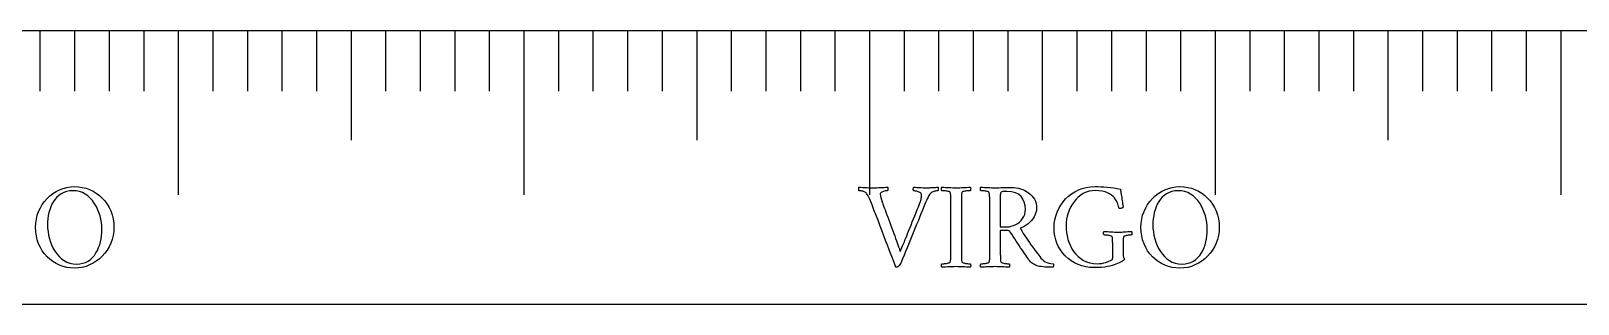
# Model space of a CAD drawing. Header units: millimetres. Extents: x 0 to 542, y 0 to 12.
# Drawn here: x 204.5 to 271.9, y 0 to 11.9 of the extents above; entities that cross this region are included whole.
import ezdxf

# ---------------------------------------------------------------- set-up
doc = ezdxf.new("R2010")
doc.units = ezdxf.units.MM
for name, color, linetype in [('CUT_OUTER', 1, 'Continuous'), ('ENGRAVE', 7, 'Continuous'), ('ENGRAVE_FINE', 8, 'Continuous'), ('TEXT', 5, 'Continuous')]:
    doc.layers.add(name, color=color, linetype=linetype)

msp = doc.modelspace()

# ---------------------------------------------------------------- linework, layer by layer
at = {"layer": 'CUT_OUTER'}
msp.add_lwpolyline([(0, 0), (542.2389, 0), (542.2389, 11.9), (0, 11.9)], close=True, dxfattribs=at)
at = {"layer": 'ENGRAVE'}
for points in [[(210.8707, 11.9), (210.8707, 4.76)], [(218.4018, 11.9), (218.4018, 7.14)], [(225.9329, 11.9), (225.9329, 4.76)], [(233.464, 11.9), (233.464, 7.14)], [(240.9951, 11.9), (240.9951, 4.76)], [(248.5262, 11.9), (248.5262, 7.14)], [(256.0573, 11.9), (256.0573, 4.76)], [(263.5884, 11.9), (263.5884, 7.14)], [(271.1194, 11.9), (271.1194, 4.76)]]:
    msp.add_lwpolyline(points, dxfattribs=at)
at = {"layer": 'ENGRAVE_FINE'}
for points in [[(204.8458, 11.9), (204.8458, 9.282)], [(206.352, 11.9), (206.352, 9.282)], [(207.8582, 11.9), (207.8582, 9.282)], [(209.3645, 11.9), (209.3645, 9.282)], [(212.3769, 11.9), (212.3769, 9.282)], [(213.8831, 11.9), (213.8831, 9.282)], [(215.3893, 11.9), (215.3893, 9.282)], [(216.8956, 11.9), (216.8956, 9.282)], [(219.908, 11.9), (219.908, 9.282)], [(221.4142, 11.9), (221.4142, 9.282)], [(222.9204, 11.9), (222.9204, 9.282)], [(224.4267, 11.9), (224.4267, 9.282)], [(227.4391, 11.9), (227.4391, 9.282)], [(228.9453, 11.9), (228.9453, 9.282)], [(230.4515, 11.9), (230.4515, 9.282)], [(231.9577, 11.9), (231.9577, 9.282)], [(234.9702, 11.9), (234.9702, 9.282)], [(236.4764, 11.9), (236.4764, 9.282)], [(237.9826, 11.9), (237.9826, 9.282)], [(239.4888, 11.9), (239.4888, 9.282)], [(242.5013, 11.9), (242.5013, 9.282)], [(244.0075, 11.9), (244.0075, 9.282)], [(245.5137, 11.9), (245.5137, 9.282)], [(247.0199, 11.9), (247.0199, 9.282)], [(250.0324, 11.9), (250.0324, 9.282)], [(251.5386, 11.9), (251.5386, 9.282)], [(253.0448, 11.9), (253.0448, 9.282)], [(254.551, 11.9), (254.551, 9.282)], [(257.5635, 11.9), (257.5635, 9.282)], [(259.0697, 11.9), (259.0697, 9.282)], [(260.5759, 11.9), (260.5759, 9.282)], [(262.0821, 11.9), (262.0821, 9.282)], [(265.0946, 11.9), (265.0946, 9.282)], [(266.6008, 11.9), (266.6008, 9.282)], [(268.107, 11.9), (268.107, 9.282)], [(269.6132, 11.9), (269.6132, 9.282)]]:
    msp.add_lwpolyline(points, dxfattribs=at)
at = {"layer": 'TEXT'}
for points in [[(206.3518, 5.117), (206.524, 5.1089), (206.6911, 5.0848), (206.8531, 5.0444), (207.0102, 4.988), (207.1601, 4.9166), (207.301, 4.8315), (207.4329, 4.7326), (207.5556, 4.6199), (207.6677, 4.4949), (207.7672, 4.3592), (207.8544, 4.2128), (207.9291, 4.0556), (207.9891, 3.8888), (208.0319, 3.7137), (208.0576, 3.5301), (208.0662, 3.3381), (208.0576, 3.1559), (208.0319, 2.9801), (207.9891, 2.8106), (207.9291, 2.6476), (207.8544, 2.4924), (207.7672, 2.3466), (207.6677, 2.2102), (207.5556, 2.0833), (207.4329, 1.9677), (207.301, 1.8656), (207.1601, 1.7769), (207.0102, 1.7017), (206.8531, 1.6417), (206.6911, 1.5989), (206.524, 1.5732), (206.3518, 1.5647), (206.182, 1.5727), (206.0166, 1.5969), (205.8555, 1.6372), (205.6989, 1.6936), (205.549, 1.765), (205.4086, 1.8502), (205.2777, 1.9491), (205.1561, 2.0618), (205.0454, 2.1867), (204.9471, 2.3224), (204.8613, 2.4689), (204.7879, 2.6261), (204.7291, 2.7925), (204.6872, 2.9667), (204.662, 3.1485), (204.6536, 3.3381), (204.662, 3.5205), (204.6872, 3.6969), (204.7291, 3.8672), (204.7879, 4.0314), (204.8613, 4.1878), (204.9471, 4.3344), (205.0454, 4.4713), (205.1561, 4.5984), (205.2777, 4.7139), (205.4086, 4.816), (205.549, 4.9047), (205.6989, 4.98), (205.8555, 5.0399), (206.0166, 5.0827), (206.182, 5.1084), (206.3518, 5.117)], [(206.2766, 4.9397), (206.1342, 4.9314), (206.0025, 4.9067), (205.8816, 4.8656), (205.7714, 4.808), (205.6715, 4.7369), (205.5813, 4.6555), (205.5009, 4.5636), (205.4301, 4.4613), (205.3687, 4.3508), (205.3159, 4.2343), (205.2719, 4.1117), (205.2367, 3.983), (205.2096, 3.8514), (205.1903, 3.7197), (205.1787, 3.588), (205.1749, 3.4564), (205.1801, 3.3034), (205.1957, 3.1507), (205.2217, 2.9984), (205.2582, 2.8464), (205.3047, 2.6979), (205.361, 2.5562), (205.427, 2.4212), (205.5027, 2.2929), (205.5878, 2.1741), (205.6821, 2.0678), (205.7853, 1.9739), (205.8977, 1.8925), (206.0191, 1.8266), (206.1496, 1.7796), (206.2892, 1.7514), (206.4378, 1.742), (206.5802, 1.7502), (206.7119, 1.7749), (206.8328, 1.8161), (206.943, 1.8737), (207.0431, 1.9451), (207.1338, 2.0275), (207.215, 2.1211), (207.2869, 2.2257), (207.3496, 2.3387), (207.4031, 2.4574), (207.4477, 2.5819), (207.4831, 2.712), (207.5101, 2.8449), (207.5294, 2.9774), (207.541, 3.1096), (207.5449, 3.2414), (207.5397, 3.3942), (207.5241, 3.5464), (207.498, 3.6979), (207.4616, 3.8487), (207.4149, 3.9958), (207.3581, 4.1362), (207.2913, 4.2699), (207.2144, 4.3969), (207.1281, 4.5143), (207.033, 4.6192), (206.9292, 4.7118), (206.8167, 4.7919), (206.6953, 4.8565), (206.5648, 4.9027), (206.4252, 4.9304), (206.2766, 4.9397)], [(241.1393, 5.0686), (241.2246, 5.0691), (241.3086, 5.0706), (241.3912, 5.0732), (241.4725, 5.0767), (241.5528, 5.0806), (241.6324, 5.0841), (241.7113, 5.0873), (241.7896, 5.0901), (241.7941, 5.0769), (241.797, 5.0586), (241.7982, 5.0352), (241.7977, 5.0068), (241.7955, 4.9795), (241.7916, 4.9591), (241.7861, 4.9459), (241.7789, 4.9397), (241.7646, 4.9388), (241.7433, 4.9363), (241.7149, 4.9321), (241.6794, 4.9262), (241.641, 4.9182), (241.6035, 4.9074), (241.5671, 4.894), (241.5316, 4.8778), (241.5011, 4.8579), (241.4792, 4.8328), (241.4661, 4.8028), (241.4618, 4.7677), (241.4678, 4.7133), (241.486, 4.636), (241.5162, 4.5359), (241.5585, 4.413), (241.5819, 4.349), (241.6089, 4.2753), (241.6396, 4.1918), (241.6741, 4.0986), (241.7112, 3.998), (241.75, 3.8924), (241.7904, 3.7817), (241.8326, 3.666), (241.8758, 3.5477), (241.9193, 3.4295), (241.9631, 3.3113), (242.0073, 3.193), (242.0506, 3.0772), (242.0919, 2.966), (242.1312, 2.8595), (242.1685, 2.7577), (242.2031, 2.6628), (242.2343, 2.577), (242.2622, 2.5003), (242.2867, 2.4326), (242.307, 2.3767), (242.3223, 2.3352), (242.3326, 2.3081), (242.3378, 2.2955), (242.3462, 2.3139), (242.3606, 2.3473), (242.3811, 2.3958), (242.4076, 2.4595), (242.439, 2.5355), (242.4741, 2.6214), (242.5129, 2.7169), (242.5554, 2.8222), (242.6009, 2.9352), (242.6488, 3.054), (242.699, 3.1784), (242.7516, 3.3086), (242.8055, 3.4421), (242.8597, 3.5766), (242.9143, 3.7122), (242.9692, 3.8487), (243.0235, 3.9837), (243.0761, 4.1147), (243.1269, 4.2417), (243.1761, 4.3646), (243.1943, 4.411), (243.2111, 4.4587), (243.2265, 4.5077), (243.2406, 4.5581), (243.2524, 4.6071), (243.2608, 4.6521), (243.2658, 4.6931), (243.2675, 4.7301), (243.263, 4.7704), (243.2494, 4.8053), (243.2267, 4.8349), (243.195, 4.859), (243.158, 4.8789), (243.1197, 4.8953), (243.0801, 4.9084), (243.0391, 4.9182), (243.0006, 4.9252), (242.9686, 4.9302), (242.9429, 4.9333), (242.9236, 4.9343), (242.9142, 4.9428), (242.9074, 4.9578), (242.9034, 4.9791), (242.9021, 5.0068), (242.9034, 5.0352), (242.9074, 5.0586), (242.9142, 5.0769), (242.9236, 5.0901), (242.9951, 5.0873), (243.0646, 5.0841), (243.1321, 5.0806), (243.1976, 5.0767), (243.2631, 5.0732), (243.3307, 5.0706), (243.4002, 5.0691), (243.4717, 5.0686), (243.5303, 5.0688), (243.5826, 5.0693), (243.6284, 5.0701), (243.6679, 5.0713), (243.704, 5.0728), (243.7398, 5.0747), (243.7752, 5.0769), (243.8103, 5.0794), (243.8473, 5.0821), (243.8882, 5.0848), (243.9332, 5.0874), (243.9823, 5.0901), (243.9866, 5.0767), (243.989, 5.0579), (243.9893, 5.0337), (243.9877, 5.0041), (243.9846, 4.9759), (243.9809, 4.9558), (243.9766, 4.9437), (243.9715, 4.9397), (243.9502, 4.938), (243.9185, 4.9329), (243.8763, 4.9245), (243.8237, 4.9128), (243.7688, 4.896), (243.7196, 4.8725), (243.6761, 4.8422), (243.6383, 4.8053), (243.6123, 4.7715), (243.5826, 4.724), (243.5492, 4.6627), (243.512, 4.5876), (243.4742, 4.5065), (243.4388, 4.4271), (243.4057, 4.3493), (243.375, 4.2733), (243.304, 4.0969), (243.2359, 3.928), (243.1709, 3.7664), (243.109, 3.6122), (243.0488, 3.4631), (242.9894, 3.3166), (242.9306, 3.1729), (242.8725, 3.0318), (242.8142, 2.8907), (242.7549, 2.747), (242.6947, 2.6005), (242.6334, 2.4514), (242.5695, 2.2969), (242.5017, 2.1343), (242.4298, 1.9637), (242.3539, 1.785), (242.3319, 1.738), (242.3089, 1.699), (242.2849, 1.6681), (242.2598, 1.6453), (242.2342, 1.6288), (242.2081, 1.6171), (242.1818, 1.61), (242.1551, 1.6077), (242.1473, 1.6098), (242.1403, 1.6164), (242.1339, 1.6273), (242.1282, 1.6426), (242.1228, 1.6589), (242.1174, 1.6728), (242.1121, 1.6844), (242.1067, 1.6936), (242.0195, 1.9236), (241.9354, 2.1457), (241.8543, 2.3602), (241.7762, 2.5669), (241.6993, 2.7707), (241.6217, 2.9761), (241.5434, 3.1831), (241.4645, 3.3919), (241.3827, 3.6069), (241.2959, 3.8326), (241.204, 4.069), (241.1071, 4.3162), (241.0777, 4.3922), (241.0486, 4.464), (241.0199, 4.5319), (240.9915, 4.5957), (240.9625, 4.6562), (240.9318, 4.7139), (240.8993, 4.769), (240.8652, 4.8214), (240.8491, 4.8419), (240.8276, 4.8604), (240.8008, 4.8768), (240.7685, 4.8913), (240.7337, 4.9037), (240.6993, 4.9141), (240.6652, 4.9225), (240.6315, 4.9289), (240.6001, 4.9336), (240.573, 4.937), (240.5504, 4.939), (240.532, 4.9397), (240.5297, 4.9442), (240.528, 4.9578), (240.527, 4.9805), (240.5267, 5.0122), (240.527, 5.0443), (240.528, 5.068), (240.5297, 5.0832), (240.532, 5.0901), (240.6195, 5.0873), (240.6993, 5.0841), (240.7714, 5.0806), (240.8357, 5.0767), (240.9, 5.0732), (240.9721, 5.0706), (241.0518, 5.0691), (241.1393, 5.0686)], [(244.7723, 5.0686), (244.8497, 5.0691), (244.9261, 5.0706), (245.0015, 5.0732), (245.0759, 5.0767), (245.1507, 5.0806), (245.2271, 5.0841), (245.3052, 5.0873), (245.3849, 5.0901), (245.3942, 5.0774), (245.4004, 5.0606), (245.4036, 5.0397), (245.4038, 5.0149), (245.4016, 4.99), (245.3977, 4.9692), (245.3922, 4.9524), (245.3849, 4.9397), (245.3655, 4.9391), (245.3393, 4.9376), (245.3063, 4.9351), (245.2667, 4.9316), (245.2244, 4.9271), (245.1834, 4.9215), (245.1438, 4.915), (245.1055, 4.9074), (245.0719, 4.8983), (245.0464, 4.8873), (245.0289, 4.8742), (245.0195, 4.859), (245.0123, 4.8302), (245.0067, 4.7972), (245.0029, 4.7603), (245.0007, 4.7193), (244.9995, 4.6753), (244.9987, 4.6293), (244.9982, 4.5813), (244.998, 4.5312), (244.998, 4.5232), (244.998, 4.5151), (244.998, 4.507), (244.998, 4.499), (244.998, 4.4909), (244.998, 4.4828), (244.998, 4.4748), (244.998, 4.4667), (244.998, 2.2257), (244.998, 2.2176), (244.998, 2.2096), (244.998, 2.2015), (244.998, 2.1934), (244.998, 2.1854), (244.998, 2.1773), (244.998, 2.1693), (244.998, 2.1612), (244.9982, 2.1113), (244.9987, 2.0638), (244.9995, 2.0186), (245.0007, 1.9758), (245.0029, 1.936), (245.0067, 1.8999), (245.0123, 1.8675), (245.0195, 1.8387), (245.0289, 1.8256), (245.0464, 1.8132), (245.0719, 1.8015), (245.1055, 1.7904), (245.1438, 1.7805), (245.1834, 1.7722), (245.2244, 1.7657), (245.2667, 1.7608), (245.3063, 1.7573), (245.3393, 1.7548), (245.3655, 1.7533), (245.3849, 1.7528), (245.3922, 1.74), (245.3977, 1.7232), (245.4016, 1.7024), (245.4038, 1.6775), (245.4036, 1.6527), (245.4004, 1.6318), (245.3942, 1.615), (245.3849, 1.6023), (245.3052, 1.6075), (245.2271, 1.6124), (245.1507, 1.6169), (245.0759, 1.6211), (245.0015, 1.6246), (244.9261, 1.6271), (244.8497, 1.6286), (244.7723, 1.6291), (244.6967, 1.6286), (244.6205, 1.6271), (244.5435, 1.6246), (244.466, 1.6211), (244.3877, 1.6169), (244.3088, 1.6124), (244.2292, 1.6075), (244.1489, 1.6023), (244.1396, 1.615), (244.1334, 1.6318), (244.1302, 1.6527), (244.1301, 1.6775), (244.1323, 1.7024), (244.1361, 1.7232), (244.1417, 1.74), (244.1489, 1.7528), (244.1684, 1.7533), (244.1946, 1.7548), (244.2275, 1.7573), (244.2671, 1.7608), (244.3096, 1.7657), (244.3511, 1.7722), (244.3916, 1.7805), (244.431, 1.7904), (244.4655, 1.8015), (244.4908, 1.8132), (244.5071, 1.8256), (244.5143, 1.8387), (244.5239, 1.8733), (244.5311, 1.9126), (244.536, 1.9566), (244.5385, 2.0053), (244.5397, 2.0574), (244.5405, 2.1115), (244.541, 2.1676), (244.5412, 2.2257), (244.5412, 4.4667), (244.541, 4.525), (244.5405, 4.5816), (244.5397, 4.6365), (244.5385, 4.6898), (244.536, 4.7396), (244.5311, 4.7845), (244.5239, 4.8243), (244.5143, 4.859), (244.5071, 4.8742), (244.4908, 4.8873), (244.4655, 4.8983), (244.431, 4.9074), (244.3916, 4.915), (244.3511, 4.9215), (244.3096, 4.9271), (244.2671, 4.9316), (244.2275, 4.9351), (244.1946, 4.9376), (244.1684, 4.9391), (244.1489, 4.9397), (244.1417, 4.9524), (244.1361, 4.9692), (244.1323, 4.99), (244.1301, 5.0149), (244.1302, 5.0397), (244.1334, 5.0606), (244.1396, 5.0774), (244.1489, 5.0901), (244.2292, 5.0873), (244.3088, 5.0841), (244.3877, 5.0806), (244.466, 5.0767), (244.5435, 5.0732), (244.6205, 5.0706), (244.6967, 5.0691), (244.7723, 5.0686)], [(247.2122, 5.0794), (247.3015, 5.0757), (247.3922, 5.0646), (247.4842, 5.0461), (247.5776, 5.0203), (247.6698, 4.9873), (247.7583, 4.9477), (247.8431, 4.9014), (247.9242, 4.8483), (247.9997, 4.7883), (248.0673, 4.7213), (248.1273, 4.6473), (248.1795, 4.5661), (248.2218, 4.478), (248.2521, 4.3828), (248.2702, 4.2805), (248.2763, 4.1711), (248.2697, 4.0778), (248.2501, 3.9857), (248.2173, 3.895), (248.1715, 3.8057), (248.1154, 3.7197), (248.0519, 3.6391), (247.981, 3.5639), (247.9028, 3.494), (247.82, 3.4315), (247.7355, 3.3784), (247.6493, 3.3348), (247.5615, 3.3005), (247.6307, 3.1873), (247.6985, 3.0788), (247.765, 2.975), (247.8302, 2.876), (247.8954, 2.7794), (247.9619, 2.6832), (248.0297, 2.5873), (248.0989, 2.4917), (248.1708, 2.3938), (248.2467, 2.2908), (248.3266, 2.1829), (248.4106, 2.0698), (248.4682, 1.9993), (248.5282, 1.9382), (248.5905, 1.8864), (248.6551, 1.8441), (248.7262, 1.8102), (248.8076, 1.7837), (248.8995, 1.7645), (249.0018, 1.7528), (249.0105, 1.7397), (249.0152, 1.7219), (249.0159, 1.6993), (249.0125, 1.6721), (249.0075, 1.6456), (249.0031, 1.6251), (248.9994, 1.6107), (248.9964, 1.6023), (248.8703, 1.6035), (248.7552, 1.607), (248.6513, 1.6129), (248.5584, 1.6211), (248.477, 1.631), (248.4073, 1.6419), (248.3493, 1.6538), (248.3031, 1.6668), (248.2736, 1.679), (248.2386, 1.6943), (248.1983, 1.7126), (248.1527, 1.7339), (248.1046, 1.7613), (248.0573, 1.7978), (248.0106, 1.8433), (247.9646, 1.8979), (247.9451, 1.9244), (247.9189, 1.961), (247.886, 2.0077), (247.8463, 2.0645), (247.8013, 2.1296), (247.7523, 2.2015), (247.6992, 2.2801), (247.6421, 2.3654), (247.582, 2.4556), (247.5198, 2.5488), (247.4557, 2.645), (247.3895, 2.7443), (247.323, 2.8446), (247.2578, 2.9438), (247.194, 3.0421), (247.1316, 3.1393), (247.1054, 3.1675), (247.0698, 3.1877), (247.0247, 3.1998), (246.9703, 3.2038), (246.6962, 3.2038), (246.6962, 2.2257), (246.6962, 2.2176), (246.6962, 2.2096), (246.6962, 2.2015), (246.6962, 2.1934), (246.6962, 2.1854), (246.6962, 2.1773), (246.6962, 2.1693), (246.6962, 2.1612), (246.6964, 2.1113), (246.6969, 2.0638), (246.6978, 2.0186), (246.6989, 1.9758), (246.7011, 1.936), (246.705, 1.8999), (246.7105, 1.8675), (246.7177, 1.8387), (246.7271, 1.8256), (246.7446, 1.8132), (246.7701, 1.8015), (246.8037, 1.7904), (246.842, 1.7805), (246.8817, 1.7722), (246.9226, 1.7657), (246.965, 1.7608), (247.0046, 1.7573), (247.0375, 1.7548), (247.0637, 1.7533), (247.0832, 1.7528), (247.0904, 1.74), (247.096, 1.7232), (247.0998, 1.7024), (247.102, 1.6775), (247.1018, 1.6527), (247.0986, 1.6318), (247.0924, 1.615), (247.0832, 1.6023), (247.0034, 1.6075), (246.9253, 1.6124), (246.8489, 1.6169), (246.7742, 1.6211), (246.6998, 1.6246), (246.6244, 1.6271), (246.548, 1.6286), (246.4705, 1.6291), (246.395, 1.6286), (246.3187, 1.6271), (246.2418, 1.6246), (246.1642, 1.6211), (246.0859, 1.6169), (246.007, 1.6124), (245.9274, 1.6075), (245.8471, 1.6023), (245.8379, 1.615), (245.8317, 1.6318), (245.8285, 1.6527), (245.8283, 1.6775), (245.8305, 1.7024), (245.8344, 1.7232), (245.8399, 1.74), (245.8471, 1.7528), (245.8666, 1.7533), (245.8928, 1.7548), (245.9257, 1.7573), (245.9654, 1.7608), (246.0078, 1.7657), (246.0493, 1.7722), (246.0898, 1.7805), (246.1293, 1.7904), (246.1637, 1.8015), (246.1891, 1.8132), (246.2053, 1.8256), (246.2126, 1.8387), (246.2221, 1.8733), (246.2294, 1.9126), (246.2342, 1.9566), (246.2368, 2.0053), (246.2379, 2.0574), (246.2388, 2.1115), (246.2393, 2.1676), (246.2394, 2.2257), (246.2341, 4.4667), (246.2339, 4.525), (246.2334, 4.5816), (246.2326, 4.6365), (246.2314, 4.6898), (246.2289, 4.7396), (246.224, 4.7845), (246.2168, 4.8243), (246.2072, 4.859), (246.2, 4.8742), (246.1837, 4.8873), (246.1583, 4.8983), (246.1239, 4.9074), (246.0846, 4.915), (246.0446, 4.9215), (246.004, 4.9271), (245.9627, 4.9316), (245.9242, 4.9351), (245.8921, 4.9376), (245.8664, 4.9391), (245.8471, 4.9397), (245.8399, 4.9524), (245.8344, 4.9692), (245.8305, 4.99), (245.8283, 5.0149), (245.8285, 5.0397), (245.8317, 5.0606), (245.8379, 5.0774), (245.8471, 5.0901), (245.9272, 5.0873), (246.0063, 5.0841), (246.0844, 5.0806), (246.1615, 5.0767), (246.2379, 5.0732), (246.314, 5.0706), (246.3897, 5.0691), (246.4652, 5.0686), (246.5446, 5.069), (246.6271, 5.07), (246.7125, 5.0717), (246.801, 5.074), (246.8943, 5.0764), (246.9938, 5.078), (247.0998, 5.079), (247.2122, 5.0794)], [(247.7872, 4.1228), (247.7756, 4.287), (247.7409, 4.4358), (247.6829, 4.5692), (247.6018, 4.6871), (247.4935, 4.7835), (247.3539, 4.8523), (247.1831, 4.8936), (246.9811, 4.9074), (246.9537, 4.9071), (246.9199, 4.9061), (246.8798, 4.9044), (246.8333, 4.902), (246.7888, 4.8973), (246.7547, 4.8886), (246.731, 4.8758), (246.7177, 4.859), (246.7082, 4.8307), (246.7009, 4.7939), (246.6961, 4.7487), (246.6936, 4.6951), (246.6924, 4.6372), (246.6915, 4.5789), (246.691, 4.5203), (246.6909, 4.4613), (246.6962, 3.365), (246.9757, 3.365), (247.0766, 3.3709), (247.1752, 3.3885), (247.2715, 3.4179), (247.3653, 3.4591), (247.4538, 3.5108), (247.5339, 3.5719), (247.6057, 3.6425), (247.669, 3.7224), (247.7207, 3.8109), (247.7576, 3.9071), (247.7798, 4.0111), (247.7872, 4.1228)], [(251.5921, 2.5374), (251.5921, 2.5454), (251.5921, 2.5535), (251.5921, 2.5616), (251.5921, 2.5696), (251.5921, 2.5777), (251.5921, 2.5858), (251.5921, 2.5938), (251.5921, 2.6019), (251.592, 2.6518), (251.5915, 2.6993), (251.5906, 2.7445), (251.5894, 2.7873), (251.5873, 2.8271), (251.5834, 2.8632), (251.5779, 2.8956), (251.5706, 2.9243), (251.5634, 2.9396), (251.5471, 2.9532), (251.5218, 2.9651), (251.4873, 2.9754), (251.448, 2.9841), (251.4081, 2.9915), (251.3674, 2.9976), (251.3261, 3.0023), (251.2877, 3.0058), (251.2556, 3.0083), (251.2299, 3.0098), (251.2106, 3.0103), (251.2033, 3.0231), (251.1978, 3.0399), (251.1939, 3.0607), (251.1918, 3.0856), (251.1919, 3.1104), (251.1951, 3.1312), (251.2013, 3.148), (251.2106, 3.1608), (251.2905, 3.1578), (251.3691, 3.1541), (251.4464, 3.1497), (251.5223, 3.1447), (251.5975, 3.14), (251.6727, 3.1366), (251.748, 3.1346), (251.8232, 3.1339), (251.9, 3.1346), (251.9744, 3.1366), (252.0464, 3.14), (252.1161, 3.1447), (252.1862, 3.1497), (252.2592, 3.1541), (252.3353, 3.1578), (252.4144, 3.1608), (252.4236, 3.148), (252.4298, 3.1312), (252.433, 3.1104), (252.4332, 3.0856), (252.431, 3.0607), (252.4272, 3.0399), (252.4216, 3.0231), (252.4144, 3.0103), (252.3952, 3.0098), (252.3701, 3.0083), (252.3388, 3.0058), (252.3015, 3.0023), (252.2619, 2.9976), (252.2236, 2.9915), (252.1867, 2.9841), (252.1511, 2.9754), (252.1198, 2.9651), (252.096, 2.9532), (252.0795, 2.9396), (252.0704, 2.9243), (252.0609, 2.8897), (252.0536, 2.8504), (252.0488, 2.8064), (252.0463, 2.7577), (252.0451, 2.7057), (252.0442, 2.6516), (252.0437, 2.5955), (252.0436, 2.5374), (252.0436, 2.1666), (252.0452, 2.1263), (252.0503, 2.0913), (252.0587, 2.0618), (252.0704, 2.0376), (252.0822, 2.0161), (252.0906, 1.9946), (252.0956, 1.9731), (252.0973, 1.9516), (252.0963, 1.9412), (252.0933, 1.9314), (252.0882, 1.9224), (252.0812, 1.914), (252.0698, 1.9046), (252.0516, 1.8925), (252.0268, 1.8777), (251.9952, 1.8602), (251.9366, 1.8303), (251.8736, 1.7998), (251.8063, 1.7685), (251.7346, 1.7366), (251.656, 1.7057), (251.568, 1.6775), (251.4705, 1.652), (251.3637, 1.6291), (251.2443, 1.6103), (251.1091, 1.5969), (250.9581, 1.5888), (250.7914, 1.5862), (250.6019, 1.5947), (250.4206, 1.6204), (250.2472, 1.6632), (250.082, 1.7232), (249.9263, 1.7981), (249.7817, 1.8858), (249.6482, 1.9862), (249.5258, 2.0994), (249.4156, 2.2233), (249.3189, 2.356), (249.2356, 2.4974), (249.1657, 2.6476), (249.1104, 2.8046), (249.071, 2.9667), (249.0473, 3.1338), (249.0394, 3.3059), (249.0476, 3.4885), (249.0723, 3.6653), (249.1135, 3.8364), (249.1711, 4.0019), (249.2434, 4.1599), (249.3289, 4.3089), (249.4275, 4.4488), (249.5392, 4.5796), (249.663, 4.699), (249.7978, 4.8046), (249.9438, 4.8965), (250.1008, 4.9746), (250.2672, 5.0369), (250.4414, 5.0814), (250.6233, 5.1081), (250.8129, 5.117), (250.9434, 5.1157), (251.0769, 5.1116), (251.2134, 5.1049), (251.353, 5.0955), (251.4946, 5.0821), (251.6371, 5.0633), (251.7807, 5.0391), (251.9253, 5.0095), (251.9265, 5.0026), (251.93, 4.982), (251.9359, 4.9475), (251.9441, 4.8993), (251.9537, 4.8419), (251.9636, 4.7798), (251.9739, 4.7129), (251.9845, 4.6414), (251.995, 4.5692), (252.0053, 4.5003), (252.0152, 4.4348), (252.0248, 4.3727), (252.033, 4.3184), (252.0389, 4.2766), (252.0424, 4.2472), (252.0436, 4.2303), (252.0436, 4.2195), (252.0382, 4.2088), (252.0274, 4.198), (252.0113, 4.1873), (251.9922, 4.1779), (251.9724, 4.1711), (251.9519, 4.1671), (251.9307, 4.1658), (251.9126, 4.1668), (251.8958, 4.1698), (251.8803, 4.1748), (251.8662, 4.1819), (251.859, 4.2155), (251.8481, 4.2571), (251.8335, 4.3068), (251.8152, 4.3646), (251.791, 4.4271), (251.7587, 4.4909), (251.7184, 4.5561), (251.6701, 4.6226), (251.6118, 4.6872), (251.5418, 4.7469), (251.46, 4.8014), (251.3664, 4.851), (251.2589, 4.8921), (251.1353, 4.9215), (250.9956, 4.9391), (250.8397, 4.945), (250.698, 4.9368), (250.563, 4.9121), (250.4347, 4.871), (250.3131, 4.8134), (250.199, 4.7418), (250.0934, 4.6589), (249.9962, 4.5645), (249.9073, 4.4587), (249.8277, 4.3441), (249.7582, 4.2235), (249.6987, 4.0969), (249.6494, 3.9642), (249.6106, 3.8284), (249.5829, 3.6922), (249.5662, 3.5556), (249.5607, 3.4188), (249.5659, 3.2663), (249.5815, 3.1151), (249.6075, 2.9653), (249.644, 2.8168), (249.691, 2.6726), (249.7488, 2.5354), (249.8173, 2.4052), (249.8966, 2.2821), (249.9866, 2.1686), (250.0874, 2.0671), (250.1989, 1.9778), (250.3211, 1.9005), (250.4543, 1.8382), (250.5986, 1.7937), (250.7539, 1.767), (250.9204, 1.7581), (251.0196, 1.7617), (251.1132, 1.7722), (251.201, 1.7899), (251.2831, 1.8146), (251.3599, 1.8429), (251.4316, 1.8717), (251.4983, 1.9007), (251.5599, 1.9301), (251.5718, 1.936), (251.5807, 1.9429), (251.5866, 1.9508), (251.5894, 1.9597), (251.5906, 1.9696), (251.5915, 1.9805), (251.592, 1.9924), (251.5921, 2.0053)], [(254.5211, 5.117), (254.6932, 5.1089), (254.8603, 5.0848), (255.0224, 5.0444), (255.1794, 4.988), (255.3294, 4.9166), (255.4703, 4.8315), (255.6021, 4.7326), (255.7249, 4.6199), (255.8369, 4.4949), (255.9365, 4.3592), (256.0237, 4.2128), (256.0984, 4.0556), (256.1584, 3.8888), (256.2012, 3.7137), (256.2269, 3.5301), (256.2354, 3.3381), (256.2269, 3.1559), (256.2012, 2.9801), (256.1584, 2.8106), (256.0984, 2.6476), (256.0237, 2.4924), (255.9365, 2.3466), (255.8369, 2.2102), (255.7249, 2.0833), (255.6021, 1.9677), (255.4703, 1.8656), (255.3294, 1.7769), (255.1794, 1.7017), (255.0224, 1.6417), (254.8603, 1.5989), (254.6932, 1.5732), (254.5211, 1.5647), (254.3513, 1.5727), (254.1859, 1.5969), (254.0248, 1.6372), (253.8681, 1.6936), (253.7183, 1.765), (253.5779, 1.8502), (253.4469, 1.9491), (253.3253, 2.0618), (253.2146, 2.1867), (253.1164, 2.3224), (253.0306, 2.4689), (252.9572, 2.6261), (252.8984, 2.7925), (252.8564, 2.9667), (252.8312, 3.1485), (252.8228, 3.3381), (252.8312, 3.5205), (252.8564, 3.6969), (252.8984, 3.8672), (252.9572, 4.0314), (253.0306, 4.1878), (253.1164, 4.3344), (253.2146, 4.4713), (253.3253, 4.5984), (253.4469, 4.7139), (253.5779, 4.816), (253.7183, 4.9047), (253.8681, 4.98), (254.0248, 5.0399), (254.1859, 5.0827), (254.3513, 5.1084), (254.5211, 5.117)], [(254.4458, 4.9397), (254.3034, 4.9314), (254.1717, 4.9067), (254.0508, 4.8656), (253.9407, 4.808), (253.8407, 4.7369), (253.7505, 4.6555), (253.6701, 4.5636), (253.5994, 4.4613), (253.5379, 4.3508), (253.4852, 4.2343), (253.4412, 4.1117), (253.4059, 3.983), (253.3789, 3.8514), (253.3596, 3.7197), (253.348, 3.588), (253.3441, 3.4564), (253.3493, 3.3034), (253.3649, 3.1507), (253.391, 2.9984), (253.4274, 2.8464), (253.4739, 2.6979), (253.5302, 2.5562), (253.5962, 2.4212), (253.6719, 2.2929), (253.7571, 2.1741), (253.8513, 2.0678), (253.9546, 1.9739), (254.067, 1.8925), (254.1884, 1.8266), (254.3189, 1.7796), (254.4584, 1.7514), (254.6071, 1.742), (254.7495, 1.7502), (254.8811, 1.7749), (255.0021, 1.8161), (255.1122, 1.8737), (255.2123, 1.9451), (255.303, 2.0275), (255.3843, 2.1211), (255.4562, 2.2257), (255.5188, 2.3387), (255.5724, 2.4574), (255.6169, 2.5819), (255.6523, 2.712), (255.6794, 2.8449), (255.6987, 2.9774), (255.7103, 3.1096), (255.7141, 3.2414), (255.7089, 3.3942), (255.6933, 3.5464), (255.6673, 3.6979), (255.6308, 3.8487), (255.5842, 3.9958), (255.5274, 4.1362), (255.4605, 4.2699), (255.3836, 4.3969), (255.2973, 4.5143), (255.2023, 4.6192), (255.0985, 4.7118), (254.9859, 4.7919), (254.8645, 4.8565), (254.734, 4.9027), (254.5945, 4.9304), (254.4458, 4.9397)]]:
    msp.add_lwpolyline(points, close=True, dxfattribs=at)

doc.saveas('drawing.dxf')
